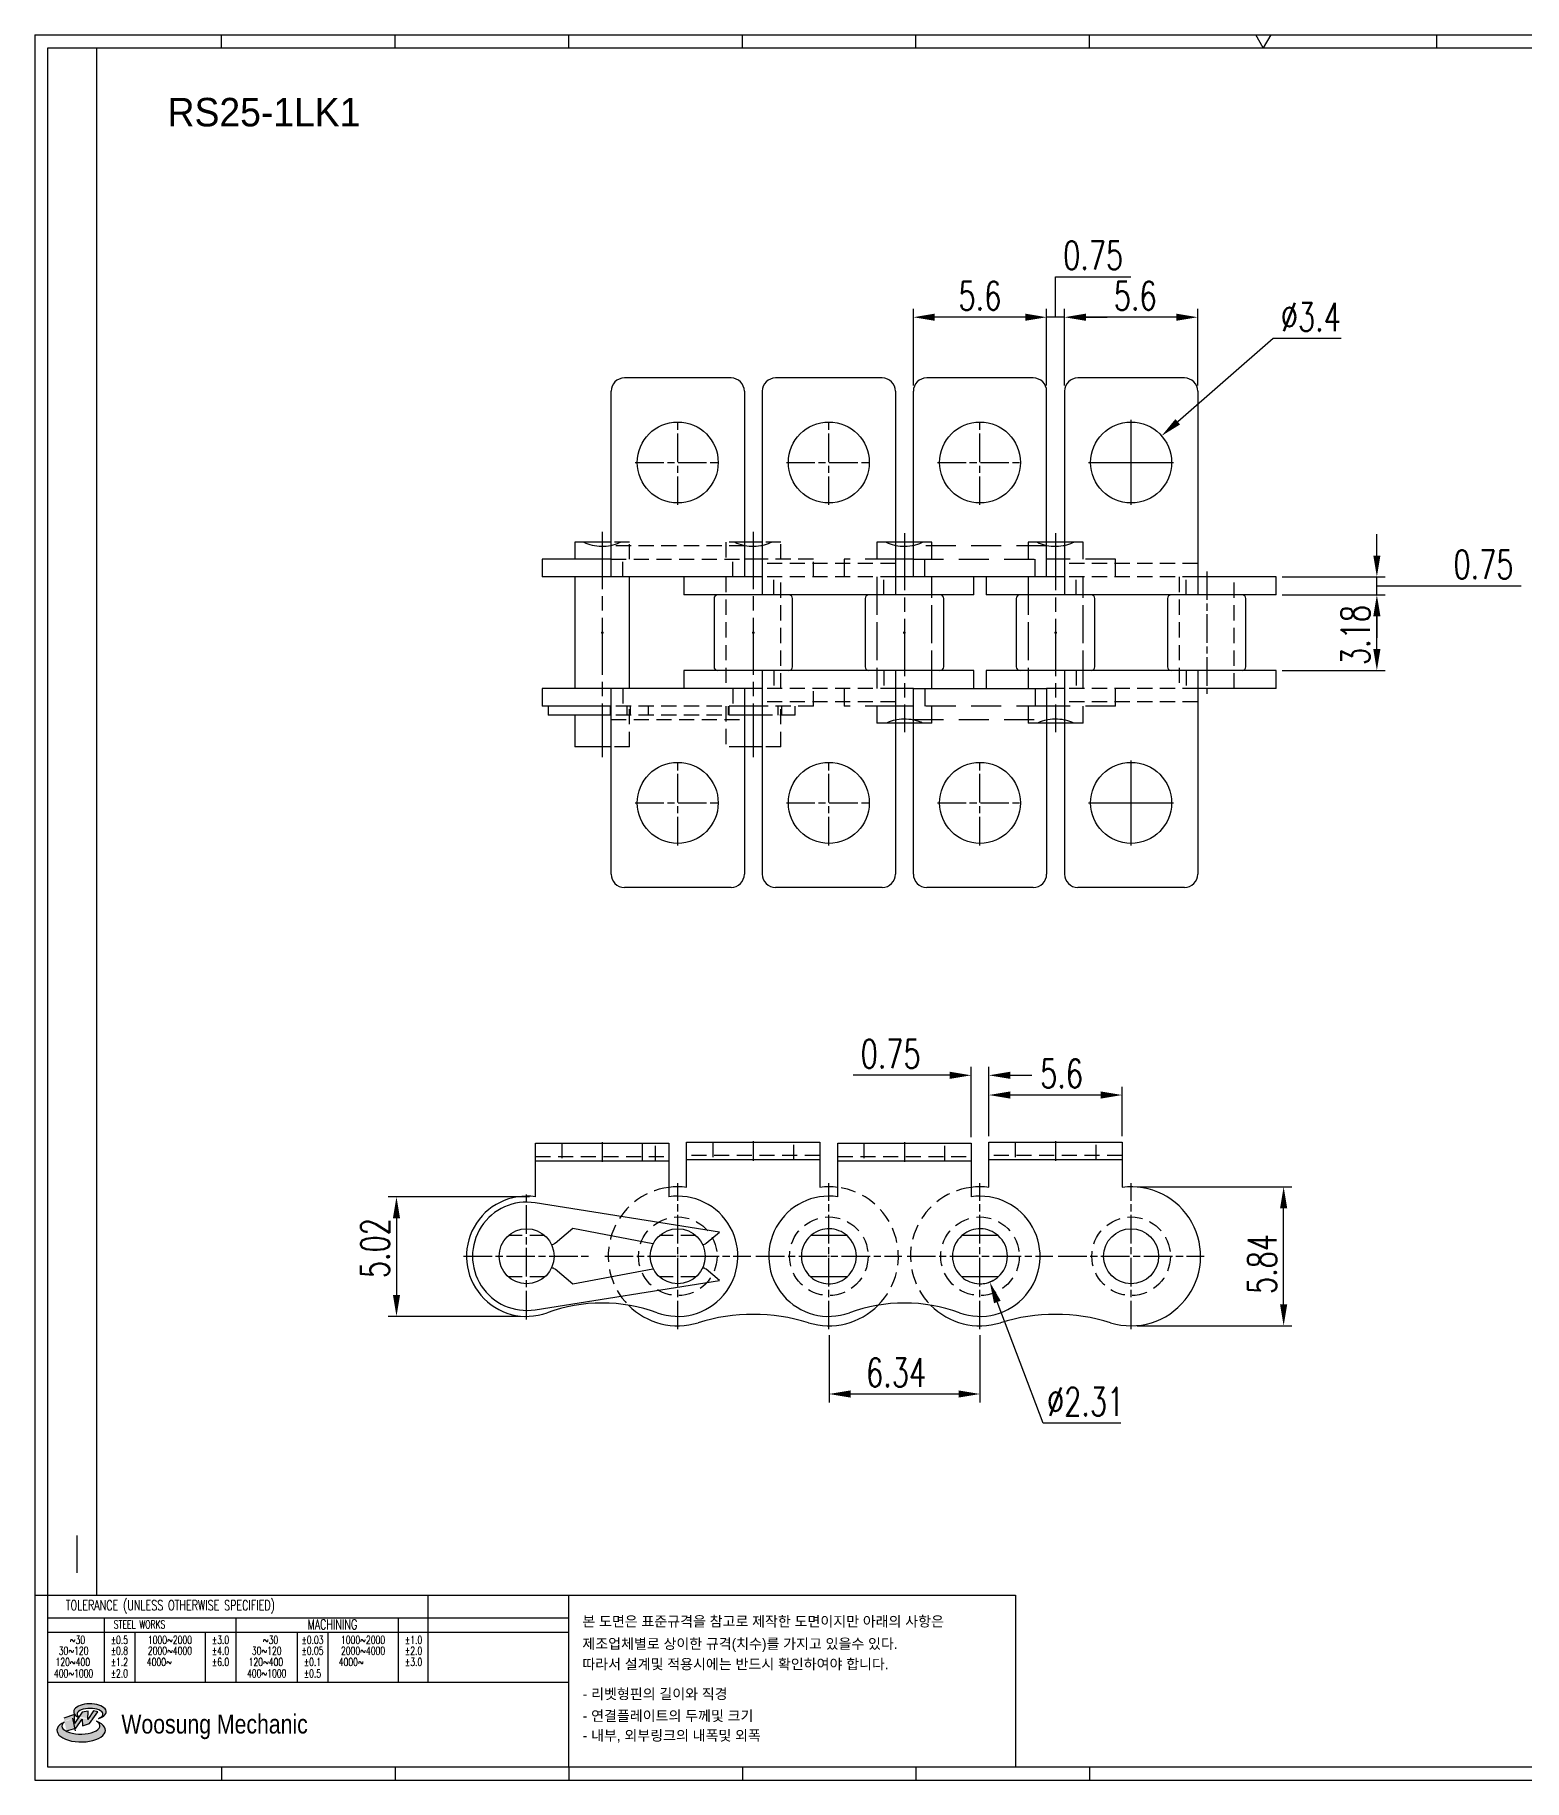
# Model space of a CAD drawing. Header units: millimetres. Extents: x -9 to 94, y 76 to 149.
# Drawn here: x -8.8 to 53.8, y 75.9 to 149.3 of the extents above; entities that cross this region are included whole.
import ezdxf
from ezdxf.enums import TextEntityAlignment as Align

# ---------------------------------------------------------------- set-up
doc = ezdxf.new("R2010")
doc.units = ezdxf.units.MM
doc.linetypes.add('AM_ISO08W050', pattern=[18, 12, -1.5, 3, -1.5])
doc.linetypes.add('HIDDEN', pattern=[9.525, 6.35, -3.175])
doc.layers.add('2d ConnectionPoints', color=7, linetype='Continuous', lineweight=50)
doc.layers.add('CL1', color=140, linetype='AM_ISO08W050', lineweight=25)
for name, color, linetype in [('HL', 2, 'HIDDEN'), ('S-DIM', 7, 'Continuous'), ('도면레이아웃', 7, 'Continuous')]:
    doc.layers.add(name, color=color, linetype=linetype)
doc.styles.add('HKD_ST2', font='romans.shx', dxfattribs={"width": 0.7, "height": 4, "bigfont": '@extfont2.shx'})
doc.styles.add('HSG', font='SIMPLEX.shx', dxfattribs={"width": 0.7, "bigfont": 'HSG.shx'})
doc.styles.add('MtXpl_', font='Gulim.ttf')
doc.styles.add('SLDTEXTSTYLE4', font='arial.ttf', dxfattribs={"width": 0.8})
doc.dimstyles.new('APP0.5', dxfattribs={"dimscale": 0.5, "dimtxt": 2.4, "dimasz": 1.8, "dimexe": 0.7, "dimexo": 0.5, "dimgap": 0.6, "dimtad": 1, "dimtoh": 1, "dimrnd": 0.01, "dimzin": 9, "dimdsep": 46, "dimtxsty": 'HSG', "dimcen": 0, "dimclrd": 1, "dimclre": 1, "dimclrt": 256, "dimazin": 2, "dimtp": 1, "dimtm": 1, "dimtfac": 0.5, "dimtofl": 0, "dimtmove": 0, "dimatfit": 3, "dimfxl": 0, "dimtvp": 1, "dimtolj": 2, "dimlwd": -1, "dimlwe": -1, "dimarcsym": 0})

# ---------------------------------------------------------------- blocks, each defined once
blk = doc.blocks.new('1_RS25_1LK10r_1_0_in_RS25_1LK1_4L_4')
for p, q in [((24.465, 10.7), (19.985, 10.7)), ((19.425, 10.14), (19.425, 1.59)), ((25.025, 10.14), (25.025, 1.59)), ((16.13, 2.34), (16.13, 1.59)), ((19.425, 2.34), (18.675, 2.34)), ((28.32, 2.34), (25.025, 2.34)), ((28.32, 1.59), (28.32, 2.34)), ((28.32, 1.59), (16.13, 1.59)), ((17.4, 1.431), (17.4, -1.431)), ((20.7, -1.431), (20.7, 1.431)), ((23.75, 1.431), (23.75, -1.431)), ((27.05, -1.431), (27.05, 1.431)), ((16.13, -1.59), (16.13, -2.34)), ((28.32, -1.59), (16.13, -1.59)), ((19.425, -1.59), (19.425, -10.14)), ((25.025, -1.59), (25.025, -10.14)), ((28.32, -2.34), (28.32, -1.59)), ((19.425, -2.34), (18.675, -2.34)), ((28.32, -2.34), (25.025, -2.34)), ((24.465, -10.7), (19.985, -10.7))]:
    blk.add_line(p, q)
for centre in [(22.225, 7.15), (22.225, -7.15)]:
    blk.add_circle(centre, 1.7)
for centre, radius, start, end in [((19.985, 10.14), 0.56, 90, 180), ((24.465, 10.14), 0.56, 0, 90), ((17.559, 1.431), 0.159, 90, 180), ((20.541, 1.431), 0.159, 360, 90), ((23.909, 1.431), 0.159, 90, 180), ((26.891, 1.431), 0.159, 360, 90), ((17.559, -1.431), 0.159, 180, 270), ((20.541, -1.431), 0.159, 270, 0), ((23.909, -1.431), 0.159, 180, 270), ((26.891, -1.431), 0.159, 270, 0), ((19.985, -10.14), 0.56, 180, 270), ((24.465, -10.14), 0.56, 270, 360)]:
    blk.add_arc(centre, radius, start, end)
at = {"layer": 'CL1', "ltscale": 0.3}
for p, q in [((22.225, 5.365), (22.225, 8.935)), ((20.44, 7.15), (24.01, 7.15)), ((22.225, -8.935), (22.225, -5.365)), ((20.44, -7.15), (24.01, -7.15))]:
    blk.add_line(p, q, dxfattribs=at)
at = {"layer": 'CL1', "ltscale": 0.1}
blk.add_line((25.4, 2.574), (25.4, -2.574), dxfattribs=at)
at = {"layer": 'HL', "linetype": 'HIDDEN', "ltscale": 0.1}
for p, q in [((17.895, 2.34), (17.895, -2.34)), ((25.025, 2.9), (19.425, 2.9)), ((25.025, 2.34), (19.425, 2.34)), ((19.912, 1.59), (19.912, 2.34)), ((20.205, -2.34), (20.205, 2.34)), ((24.245, 2.34), (24.245, -2.34)), ((24.538, 1.59), (24.538, 2.34)), ((26.555, -2.34), (26.555, 2.34)), ((19.911, -1.59), (19.911, -2.34)), ((24.539, -1.59), (24.539, -2.34)), ((25.025, -2.34), (19.425, -2.34)), ((25.025, -2.9), (19.425, -2.9))]:
    blk.add_line(p, q, dxfattribs=at)
blk = doc.blocks.new('2_RS25_1LK10r_2_0_in_RS25_1LK1_4L_4')
for p, q in [((11.765, 10.7), (7.285, 10.7)), ((6.725, 10.14), (6.725, 1.59)), ((12.325, 10.14), (12.325, 1.59)), ((3.43, 2.34), (3.43, 1.59)), ((6.725, 2.34), (5.975, 2.34)), ((13.075, 2.34), (12.325, 2.34)), ((15.62, 1.59), (15.62, 2.34)), ((15.62, 1.59), (3.43, 1.59)), ((4.7, 1.431), (4.7, -1.431)), ((8, -1.431), (8, 1.431)), ((11.05, 1.431), (11.05, -1.431)), ((14.35, -1.431), (14.35, 1.431)), ((3.43, -1.59), (3.43, -2.34)), ((15.62, -1.59), (3.43, -1.59)), ((6.725, -1.59), (6.725, -10.14)), ((12.325, -1.59), (12.325, -10.14)), ((15.62, -2.34), (15.62, -1.59)), ((6.725, -2.34), (5.975, -2.34)), ((13.075, -2.34), (12.325, -2.34)), ((11.765, -10.7), (7.285, -10.7))]:
    blk.add_line(p, q)
for centre in [(9.525, 7.15), (9.525, -7.15)]:
    blk.add_circle(centre, 1.7)
for centre, radius, start, end in [((7.285, 10.14), 0.56, 90, 180), ((11.765, 10.14), 0.56, 360, 90), ((4.859, 1.431), 0.159, 90, 180), ((7.841, 1.431), 0.159, 360, 90), ((11.209, 1.431), 0.159, 90, 180), ((14.191, 1.431), 0.159, 360, 90), ((4.859, -1.431), 0.159, 180, 270), ((7.841, -1.431), 0.159, 270, 0), ((11.209, -1.431), 0.159, 180, 270), ((14.191, -1.431), 0.159, 270, 0), ((7.285, -10.14), 0.56, 180, 270), ((11.765, -10.14), 0.56, 270, 0)]:
    blk.add_arc(centre, radius, start, end)
at = {"layer": 'CL1', "ltscale": 0.1}
for p, q in [((9.525, 5.365), (9.525, 8.935)), ((7.74, 7.15), (11.31, 7.15)), ((9.525, -8.935), (9.525, -5.365)), ((7.74, -7.15), (11.31, -7.15))]:
    blk.add_line(p, q, dxfattribs=at)
at = {"layer": 'HL', "ltscale": 0.1}
for p, q in [((5.195, 2.34), (5.195, -2.34)), ((12.325, 2.9), (6.725, 2.9)), ((12.325, 2.34), (6.725, 2.34)), ((7.212, 1.59), (7.212, 2.34)), ((7.505, -2.34), (7.505, 2.34)), ((11.545, 2.34), (11.545, -2.34)), ((11.838, 1.59), (11.838, 2.34)), ((13.855, -2.34), (13.855, 2.34)), ((7.211, -1.59), (7.211, -2.34)), ((11.839, -1.59), (11.839, -2.34)), ((12.325, -2.34), (6.725, -2.34)), ((12.325, -2.9), (6.725, -2.9))]:
    blk.add_line(p, q, dxfattribs=at)
blk = doc.blocks.new('458iuyytg')
for p, q in [((18.115, 10.7), (13.635, 10.7)), ((13.075, 2.34), (13.075, 10.14)), ((18.675, 2.34), (18.675, 10.14)), ((13.075, 3.8), (12.325, 3.8)), ((19.425, 3.8), (18.675, 3.8)), ((13.075, 3.09), (12.325, 3.09)), ((19.425, 3.09), (18.675, 3.09)), ((18.675, 2.34), (13.075, 2.34)), ((13.075, -10.14), (13.075, -2.34)), ((13.075, -2.34), (18.675, -2.34)), ((18.675, -2.34), (18.675, -10.14)), ((13.075, -3.09), (12.325, -3.09)), ((19.425, -3.09), (18.675, -3.09)), ((13.075, -3.8), (12.325, -3.8)), ((19.425, -3.8), (18.675, -3.8)), ((18.115, -10.7), (13.635, -10.7))]:
    blk.add_line(p, q)
for points in [[(12.325, 3.669), (12.422, 3.653), (12.52, 3.641), (12.621, 3.635), (12.721, 3.633), (12.822, 3.637), (12.921, 3.646), (13.019, 3.659), (13.075, 3.669)], [(18.675, 3.669), (18.772, 3.653), (18.87, 3.641), (18.971, 3.635), (19.071, 3.633), (19.172, 3.637), (19.271, 3.646), (19.369, 3.659), (19.425, 3.669)], [(13.075, -3.669), (12.978, -3.653), (12.88, -3.641), (12.779, -3.635), (12.679, -3.633), (12.578, -3.637), (12.479, -3.646), (12.381, -3.659), (12.325, -3.669)], [(19.425, -3.669), (19.328, -3.653), (19.23, -3.641), (19.129, -3.635), (19.029, -3.633), (18.928, -3.637), (18.829, -3.646), (18.731, -3.659), (18.675, -3.669)]]:
    blk.add_lwpolyline(points)
for centre in [(15.875, 7.15), (15.875, -7.15)]:
    blk.add_circle(centre, 1.7)
for centre, start, end in [((13.635, 10.14), 90, 180), ((18.115, 10.14), 360, 90), ((13.635, -10.14), 180, 270), ((18.115, -10.14), 270, 0)]:
    blk.add_arc(centre, 0.56, start, end)
at = {"layer": 'CL1', "ltscale": 0.1}
for p, q in [((15.875, 5.365), (15.875, 8.935)), ((14.09, 7.15), (17.66, 7.15)), ((15.875, -8.935), (15.875, -5.365)), ((14.09, -7.15), (17.66, -7.15))]:
    blk.add_line(p, q, dxfattribs=at)
at = {"layer": 'CL1', "ltscale": 0.2}
for p, q in [((12.7, 4.18), (12.7, -4.18)), ((19.05, 4.18), (19.05, -4.18))]:
    blk.add_line(p, q, dxfattribs=at)
at = {"layer": 'HL', "ltscale": 0.2}
for p, q in [((12.325, 3.8), (11.545, 3.8)), ((11.545, 3.8), (11.545, 3.09)), ((13.855, 3.8), (13.075, 3.8)), ((13.855, 3.09), (13.855, 3.8)), ((18.675, 3.8), (17.895, 3.8)), ((17.895, 3.8), (17.895, 3.09)), ((20.205, 3.8), (19.425, 3.8)), ((20.205, 3.09), (20.205, 3.8)), ((12.325, 3.09), (10.175, 3.09)), ((10.175, 3.09), (10.175, 2.34)), ((18.675, 3.65), (13.075, 3.65)), ((13.075, 3.09), (18.675, 3.09)), ((13.563, 2.34), (13.563, 3.09)), ((18.187, 2.34), (18.187, 3.09)), ((21.575, 3.09), (19.425, 3.09)), ((21.575, 2.34), (21.575, 3.09)), ((11.545, 2.34), (11.545, -2.34)), ((13.855, -2.34), (13.855, 2.34)), ((17.895, 2.34), (17.895, -2.34)), ((20.205, -2.34), (20.205, 2.34)), ((10.175, -2.34), (10.175, -3.09)), ((13.563, -2.34), (13.563, -3.09)), ((18.187, -2.34), (18.187, -3.09)), ((21.575, -3.09), (21.575, -2.34)), ((12.325, -3.09), (10.175, -3.09)), ((11.545, -3.09), (11.545, -3.8)), ((18.675, -3.09), (13.075, -3.09)), ((13.075, -3.65), (18.675, -3.65)), ((13.855, -3.8), (13.855, -3.09)), ((17.895, -3.09), (17.895, -3.8)), ((21.575, -3.09), (19.425, -3.09)), ((20.205, -3.8), (20.205, -3.09)), ((12.325, -3.8), (11.545, -3.8)), ((13.855, -3.8), (13.075, -3.8)), ((18.675, -3.8), (17.895, -3.8)), ((20.205, -3.8), (19.425, -3.8))]:
    blk.add_line(p, q, dxfattribs=at)
for points in [[(11.936, 3.8), (12.014, 3.763), (12.098, 3.731), (12.186, 3.703), (12.278, 3.679), (12.325, 3.669)], [(13.075, 3.669), (13.169, 3.691), (13.259, 3.717), (13.345, 3.747), (13.426, 3.782), (13.464, 3.8)], [(18.286, 3.8), (18.364, 3.763), (18.448, 3.731), (18.536, 3.703), (18.628, 3.679), (18.675, 3.669)], [(19.425, 3.669), (19.519, 3.691), (19.609, 3.717), (19.695, 3.747), (19.776, 3.782), (19.814, 3.8)], [(12.325, -3.669), (12.231, -3.691), (12.141, -3.717), (12.055, -3.747), (11.974, -3.782), (11.936, -3.8)], [(13.464, -3.8), (13.386, -3.763), (13.302, -3.731), (13.214, -3.703), (13.122, -3.679), (13.075, -3.669)], [(18.675, -3.669), (18.581, -3.691), (18.491, -3.717), (18.405, -3.747), (18.324, -3.782), (18.286, -3.8)], [(19.814, -3.8), (19.736, -3.763), (19.652, -3.731), (19.564, -3.703), (19.472, -3.679), (19.425, -3.669)]]:
    blk.add_lwpolyline(points, dxfattribs=at)
blk = doc.blocks.new('45aergh')
for p, q in [((5.415, 10.7), (0.935, 10.7)), ((0.375, 2.34), (0.375, 10.14)), ((5.975, 10.14), (5.975, 2.34)), ((0.375, 3.8), (-1.155, 3.8)), ((-1.155, 3.8), (-1.155, 3.09)), ((6.725, 3.8), (5.975, 3.8)), ((0.375, 3.09), (-2.525, 3.09)), ((-2.525, 3.09), (-2.525, 2.34)), ((6.725, 3.09), (5.975, 3.09)), ((5.975, 2.34), (-2.525, 2.34)), ((-1.155, 2.34), (-1.155, -2.34)), ((1.155, -2.34), (1.155, 2.34)), ((5.975, -2.34), (-2.525, -2.34)), ((-2.525, -2.34), (-2.525, -3.09)), ((0.375, -10.14), (0.375, -2.34)), ((5.975, -2.34), (5.975, -10.14)), ((0.375, -3.09), (-2.525, -3.09)), ((-2.272, -3.09), (-2.272, -3.465)), ((0.375, -3.465), (-2.272, -3.465)), ((-1.155, -3.465), (-1.155, -4.8)), ((0.355, -3.465), (0.355, -3.09)), ((6.725, -3.09), (5.975, -3.09)), ((6.725, -3.465), (5.975, -3.465)), ((0.375, -4.8), (-1.155, -4.8)), ((6.725, -4.8), (5.975, -4.8)), ((5.415, -10.7), (0.935, -10.7))]:
    blk.add_line(p, q)
for points in [[(-0.764, 3.8), (-0.686, 3.763), (-0.602, 3.731), (-0.514, 3.703), (-0.422, 3.679), (-0.326, 3.66), (-0.228, 3.646), (-0.129, 3.637), (-0.028, 3.633), (0.072, 3.635), (0.173, 3.641), (0.271, 3.652), (0.368, 3.668), (0.375, 3.669)], [(5.975, 3.669), (6.072, 3.653), (6.17, 3.641), (6.271, 3.635), (6.371, 3.633), (6.472, 3.637), (6.571, 3.646), (6.669, 3.659), (6.725, 3.669)]]:
    blk.add_lwpolyline(points)
for centre in [(3.175, 7.15), (3.175, -7.15)]:
    blk.add_circle(centre, 1.7)
for centre, start, end in [((0.935, 10.14), 90, 180), ((5.415, 10.14), 0, 90), ((0.935, -10.14), 180, 270), ((5.415, -10.14), 270, 0)]:
    blk.add_arc(centre, 0.56, start, end)
at = {"layer": 'CL1', "ltscale": 0.1}
for p, q in [((3.175, 5.365), (3.175, 8.935)), ((1.39, 7.15), (4.96, 7.15)), ((3.175, -8.935), (3.175, -5.365)), ((1.39, -7.15), (4.96, -7.15))]:
    blk.add_line(p, q, dxfattribs=at)
at = {"layer": 'CL1', "ltscale": 0.2}
for p, q in [((0, 4.23), (0, -5.23)), ((6.35, 4.23), (6.35, -5.23))]:
    blk.add_line(p, q, dxfattribs=at)
at = {"layer": 'HL', "ltscale": 0.1}
for p, q in [((1.155, 3.8), (0.375, 3.8)), ((1.155, 3.09), (1.155, 3.8)), ((5.975, 3.8), (5.195, 3.8)), ((5.195, 3.8), (5.195, 3.09)), ((7.505, 3.8), (6.725, 3.8)), ((7.505, 3.09), (7.505, 3.8)), ((5.975, 3.65), (0.375, 3.65)), ((0.375, 3.09), (5.975, 3.09)), ((0.863, 2.34), (0.863, 3.09)), ((5.487, 2.34), (5.487, 3.09)), ((8.875, 3.09), (6.725, 3.09)), ((8.875, 2.34), (8.875, 3.09)), ((5.195, 2.34), (5.195, -2.34)), ((7.505, -2.34), (7.505, 2.34)), ((0.863, -2.34), (0.863, -3.09)), ((5.487, -2.34), (5.487, -3.09)), ((8.875, -3.09), (8.875, -2.34)), ((5.975, -3.09), (0.375, -3.09)), ((5.975, -3.465), (0.375, -3.465)), ((0.375, -3.65), (5.975, -3.65)), ((1.047, -3.465), (1.047, -3.09)), ((1.155, -4.8), (1.155, -3.09)), ((1.193, -3.465), (1.193, -3.09)), ((1.944, -3.465), (1.944, -3.09)), ((5.195, -3.09), (5.195, -4.8)), ((5.308, -3.465), (5.308, -3.09)), ((5.327, -3.09), (5.327, -3.465)), ((8.875, -3.09), (6.725, -3.09)), ((8.103, -3.465), (6.725, -3.465)), ((7.397, -3.465), (7.397, -3.09)), ((7.505, -4.8), (7.505, -3.09)), ((7.543, -3.465), (7.543, -3.09)), ((8.103, -3.465), (8.103, -3.09)), ((1.155, -4.8), (0.375, -4.8)), ((5.975, -4.8), (5.195, -4.8)), ((7.505, -4.8), (6.725, -4.8))]:
    blk.add_line(p, q, dxfattribs=at)
for points in [[(0.375, 3.669), (0.469, 3.691), (0.559, 3.717), (0.645, 3.747), (0.726, 3.782), (0.764, 3.8)], [(5.586, 3.8), (5.664, 3.763), (5.748, 3.731), (5.836, 3.703), (5.928, 3.679), (5.975, 3.669)], [(6.725, 3.669), (6.819, 3.691), (6.909, 3.717), (6.995, 3.747), (7.076, 3.782), (7.114, 3.8)]]:
    blk.add_lwpolyline(points, dxfattribs=at)
blk = doc.blocks.new('d6rtuyrsshgr')
for p, q in [((19.425, -52.104), (19.425, -50.2)), ((19.425, -50.2), (25.025, -50.2)), ((25.025, -50.2), (25.025, -52.104)), ((25.025, -50.95), (19.425, -50.95))]:
    blk.add_line(p, q)
blk.add_circle((25.4, -55), 1.155)
for centre, radius, start, end in [((19.05, -55), 2.92, 82.62143, 97.37857), ((25.4, -55), 2.92, 252.85752, 97.37857), ((19.05, -55), 2.92, 224.76152, 287.14248), ((22.225, -65.278), 7.837, 72.83353, 107.16647)]:
    blk.add_arc(centre, radius, start, end)
at = {"layer": 'CL1', "ltscale": 0.1}
for p, q in [((22.225, -50.163), (22.225, -50.988)), ((19.05, -58.066), (19.05, -51.934)), ((25.4, -58.066), (25.4, -51.934)), ((15.984, -55), (22.116, -55)), ((22.334, -55), (28.466, -55))]:
    blk.add_line(p, q, dxfattribs=at)
at = {"layer": 'HL', "ltscale": 0.1}
for p, q in [((20.525, -50.2), (20.525, -50.95)), ((23.925, -50.95), (23.925, -50.2)), ((25.025, -50.76), (19.425, -50.76))]:
    blk.add_line(p, q, dxfattribs=at)
for centre in [(19.05, -55), (25.4, -55)]:
    blk.add_circle(centre, 1.65, dxfattribs=at)
blk.add_arc((19.05, -55), 2.92, 97.37857, 224.76152, dxfattribs=at)
blk = doc.blocks.new('ur65dfg')
for p, q in [((13.075, -28.25), (18.675, -28.25)), ((13.075, -30.503), (13.075, -28.25)), ((18.675, -28.25), (18.675, -30.503)), ((18.675, -29), (13.075, -29)), ((13.464, -32.134), (11.936, -32.134)), ((19.814, -32.134), (18.286, -32.134)), ((13.464, -33.866), (11.936, -33.866)), ((19.814, -33.866), (18.286, -33.866))]:
    blk.add_line(p, q)
for points in [[(13.464, -32.134), (13.386, -32.07), (13.302, -32.014), (13.214, -31.966), (13.122, -31.925), (13.026, -31.892), (12.928, -31.868), (12.829, -31.852), (12.728, -31.845), (12.628, -31.847), (12.527, -31.858), (12.429, -31.877), (12.332, -31.905), (12.238, -31.942), (12.147, -31.986), (12.061, -32.038), (11.98, -32.097), (11.936, -32.134)], [(19.814, -32.134), (19.736, -32.07), (19.652, -32.014), (19.564, -31.966), (19.472, -31.925), (19.376, -31.892), (19.278, -31.868), (19.179, -31.852), (19.078, -31.845), (18.978, -31.847), (18.877, -31.858), (18.779, -31.877), (18.682, -31.905), (18.588, -31.942), (18.497, -31.986), (18.411, -32.038), (18.33, -32.097), (18.286, -32.134)], [(11.936, -33.866), (12.014, -33.93), (12.098, -33.986), (12.186, -34.034), (12.278, -34.075), (12.374, -34.108), (12.472, -34.132), (12.571, -34.148), (12.672, -34.155), (12.772, -34.153), (12.873, -34.142), (12.971, -34.123), (13.068, -34.095), (13.162, -34.058), (13.253, -34.014), (13.339, -33.962), (13.42, -33.903), (13.464, -33.866)], [(18.286, -33.866), (18.364, -33.93), (18.448, -33.986), (18.536, -34.034), (18.628, -34.075), (18.724, -34.108), (18.822, -34.132), (18.921, -34.148), (19.022, -34.155), (19.122, -34.153), (19.223, -34.142), (19.321, -34.123), (19.418, -34.095), (19.512, -34.058), (19.603, -34.014), (19.689, -33.962), (19.77, -33.903), (19.814, -33.866)]]:
    blk.add_lwpolyline(points)
for centre, radius, start, end in [((12.7, -33), 2.525, 81.45913, 289.97432), ((19.05, -33), 2.525, 250.02568, 98.54087), ((12.7, -33), 1.155, 131.40962, 228.59038), ((12.7, -33), 1.155, 311.40962, 48.59038), ((19.05, -33), 1.155, 131.40962, 228.59038), ((19.05, -33), 1.155, 311.40962, 48.59038), ((15.875, -41.735), 6.77, 70.02568, 109.97432)]:
    blk.add_arc(centre, radius, start, end)
at = {"layer": 'CL1'}
blk.add_line((15.875, -28.212), (15.875, -29.038), dxfattribs=at)
at = {"layer": 'HL', "ltscale": 0.1}
for p, q in [((14.175, -28.25), (14.175, -29)), ((17.575, -29), (17.575, -28.25)), ((13.075, -28.81), (18.675, -28.81))]:
    blk.add_line(p, q, dxfattribs=at)
blk = doc.blocks.new('7 fgxhhj')
for p, q in [((0.375, -17.25), (5.975, -17.25)), ((0.375, -19.503), (0.375, -17.25)), ((5.975, -17.25), (5.975, -19.503)), ((5.975, -18), (0.375, -18)), ((8.103, -20.983), (0.355, -19.755)), ((1.193, -21.453), (1.944, -20.823)), ((1.944, -20.823), (5.308, -21.461)), ((7.543, -21.453), (8.103, -20.983)), ((1.944, -23.177), (1.193, -22.547)), ((5.308, -22.539), (1.944, -23.177)), ((8.103, -23.017), (7.543, -22.547)), ((0.355, -24.245), (8.103, -23.017))]:
    blk.add_line(p, q)
for centre in [(0, -22), (6.35, -22)]:
    blk.add_circle(centre, 1.155)
for centre, radius, start, end in [((0, -22), 2.525, 81.45913, 289.97432), ((0, -22), 2.273, 81, 279), ((6.35, -22), 2.525, 250.02568, 98.54087), ((1.03, -21.26), 0.252, 273.67213, 310), ((5.355, -21.213), 0.252, 259.25602, 263.69346), ((7.38, -21.26), 0.253, 273.67213, 310), ((1.03, -22.74), 0.252, 50, 86.32787), ((5.355, -22.787), 0.252, 96.30654, 100.74398), ((7.38, -22.74), 0.252, 50, 86.32787), ((3.175, -30.735), 6.77, 70.02568, 109.97432)]:
    blk.add_arc(centre, radius, start, end)
at = {"layer": 'CL1', "ltscale": 0.1}
for p, q in [((3.175, -17.212), (3.175, -18.038)), ((0, -24.651), (0, -19.349)), ((-2.651, -22), (2.651, -22))]:
    blk.add_line(p, q, dxfattribs=at)
at = {"layer": 'HL', "ltscale": 0.1}
for p, q in [((1.475, -17.25), (1.475, -18)), ((5.415, -18), (5.415, -17.25)), ((0.375, -17.81), (5.975, -17.81)), ((0.764, -21.134), (-0.764, -21.134)), ((7.114, -21.134), (5.586, -21.134)), ((0.764, -22.866), (-0.764, -22.866)), ((7.114, -22.866), (5.586, -22.866))]:
    blk.add_line(p, q, dxfattribs=at)
at = {"layer": 'HL', "ltscale": 0.2}
blk.add_line((4.875, -18), (4.875, -17.25), dxfattribs=at)
blk = doc.blocks.new('7ufdghj')
for p, q in [((6.725, 2.896), (6.725, 4.8)), ((6.725, 4.8), (12.325, 4.8)), ((12.325, 4.8), (12.325, 2.896)), ((12.325, 4.05), (6.725, 4.05))]:
    blk.add_line(p, q)
for centre, radius, start, end in [((6.35, 0), 2.92, 82.62143, 97.37857), ((12.7, 0), 2.92, 82.62143, 97.37857), ((6.35, 0), 2.92, 224.76152, 287.14248), ((12.7, 0), 2.92, 252.85752, 315.23848), ((9.525, -10.293), 7.852, 72.85752, 107.14248), ((9.525, -10.278), 7.837, 72.83353, 107.16647)]:
    blk.add_arc(centre, radius, start, end)
blk.add_point((0, 0))
at = {"layer": 'CL1', "ltscale": 0.1}
for p, q in [((9.525, 4.838), (9.525, 4.013)), ((6.35, -3.066), (6.35, 3.066)), ((12.7, -3.066), (12.7, 3.066)), ((9.634, 0), (15.766, 0)), ((3.284, 0), (9.416, 0))]:
    blk.add_line(p, q, dxfattribs=at)
for p in [(6.35, 0), (6.35, 0), (12.7, 0), (12.7, 0)]:
    blk.add_point(p, dxfattribs=at)
at = {"layer": 'HL', "ltscale": 0.1}
for p, q in [((7.825, 4.8), (7.825, 4.05)), ((11.225, 4.05), (11.225, 4.8)), ((12.325, 4.24), (6.725, 4.24))]:
    blk.add_line(p, q, dxfattribs=at)
for centre in [(6.35, 0), (12.7, 0)]:
    blk.add_circle(centre, 1.65, dxfattribs=at)
for centre, start, end in [((6.35, 0), 97.37857, 224.76152), ((12.7, 0), 315.23848, 82.62143)]:
    blk.add_arc(centre, 2.92, start, end, dxfattribs=at)
blk = doc.blocks.new('*D85')
at = {"layer": 'Defpoints', "color": 0, "transparency": 16777216}
for p in [(43.39, 125.737), (47.621, 125.737), (43.39, 122.557)]:
    blk.add_point(p, dxfattribs=at)
at = {"layer": 'S-DIM', "color": 1, "transparency": 16777216}
for p, q in [((43.64, 125.737), (47.971, 125.737)), ((47.621, 123.457), (47.621, 124.837)), ((43.64, 122.557), (47.971, 122.557))]:
    blk.add_line(p, q, dxfattribs=at)
for points in [[(47.471, 124.837), (47.771, 124.837), (47.621, 125.737)], [(47.471, 123.457), (47.771, 123.457), (47.621, 122.557)]]:
    blk.add_solid(points, dxfattribs=at)
at = {"layer": 'S-DIM', "transparency": 16777216, "insert": (46.721, 124.049), "char_height": 1.2, "attachment_point": 5, "rotation": 90, "style": 'HSG'}
blk.add_mtext('\\A2;3.18', dxfattribs=at)
blk = doc.blocks.new('*D86')
at = {"layer": 'Defpoints', "color": 0, "transparency": 16777216}
for p in [(43.39, 126.487), (47.621, 126.487), (43.39, 125.737)]:
    blk.add_point(p, dxfattribs=at)
at = {"layer": 'S-DIM', "color": 1, "transparency": 16777216}
for p, q in [((47.621, 127.387), (47.621, 128.287)), ((43.64, 126.487), (47.971, 126.487)), ((47.621, 125.737), (47.621, 126.487)), ((47.621, 126.112), (50.521, 126.112)), ((50.521, 126.112), (53.681, 126.112)), ((43.64, 125.737), (47.971, 125.737)), ((47.621, 124.837), (47.621, 123.937))]:
    blk.add_line(p, q, dxfattribs=at)
for points in [[(47.471, 127.387), (47.771, 127.387), (47.621, 126.487)], [(47.471, 124.837), (47.771, 124.837), (47.621, 125.737)]]:
    blk.add_solid(points, dxfattribs=at)
at = {"layer": 'S-DIM', "transparency": 16777216, "insert": (52.101, 127.012), "char_height": 1.2, "attachment_point": 5, "style": 'HSG'}
blk.add_mtext('\\A2;0.75', dxfattribs=at)
blk = doc.blocks.new('*D87')
at = {"layer": 'Defpoints', "color": 0, "transparency": 16777216}
for p in [(34.495, 137.399), (34.495, 134.287), (40.095, 134.287)]:
    blk.add_point(p, dxfattribs=at)
at = {"layer": 'S-DIM', "color": 1, "transparency": 16777216}
for p, q in [((34.495, 134.537), (34.495, 137.749)), ((39.195, 137.399), (35.395, 137.399)), ((40.095, 134.537), (40.095, 137.749))]:
    blk.add_line(p, q, dxfattribs=at)
for points in [[(35.395, 137.549), (35.395, 137.249), (34.495, 137.399)], [(39.195, 137.549), (39.195, 137.249), (40.095, 137.399)]]:
    blk.add_solid(points, dxfattribs=at)
at = {"layer": 'S-DIM', "transparency": 16777216, "insert": (37.47, 138.299), "char_height": 1.2, "attachment_point": 5, "style": 'HSG'}
blk.add_mtext('\\A2;5.6', dxfattribs=at)
blk = doc.blocks.new('*D88')
at = {"layer": 'Defpoints', "color": 0, "transparency": 16777216}
for p in [(33.745, 137.399), (33.745, 134.287), (34.495, 134.287)]:
    blk.add_point(p, dxfattribs=at)
at = {"layer": 'S-DIM', "color": 1, "transparency": 16777216}
for p, q in [((34.12, 137.399), (34.12, 139.099)), ((34.12, 139.099), (37.28, 139.099)), ((32.845, 137.399), (31.945, 137.399)), ((33.745, 134.537), (33.745, 137.749)), ((34.495, 137.399), (33.745, 137.399)), ((34.495, 134.537), (34.495, 137.749)), ((35.395, 137.399), (36.295, 137.399))]:
    blk.add_line(p, q, dxfattribs=at)
for points in [[(32.845, 137.549), (32.845, 137.249), (33.745, 137.399)], [(35.395, 137.549), (35.395, 137.249), (34.495, 137.399)]]:
    blk.add_solid(points, dxfattribs=at)
at = {"layer": 'S-DIM', "transparency": 16777216, "insert": (35.7, 139.999), "char_height": 1.2, "attachment_point": 5, "style": 'HSG'}
blk.add_mtext('\\A2;0.75', dxfattribs=at)
blk = doc.blocks.new('*D89')
at = {"layer": 'Defpoints', "color": 0, "transparency": 16777216}
for p in [(28.145, 137.399), (28.145, 134.287), (33.745, 134.287)]:
    blk.add_point(p, dxfattribs=at)
at = {"layer": 'S-DIM', "color": 1, "transparency": 16777216}
for p, q in [((28.145, 134.537), (28.145, 137.749)), ((32.845, 137.399), (29.045, 137.399)), ((33.745, 134.537), (33.745, 137.749))]:
    blk.add_line(p, q, dxfattribs=at)
for points in [[(29.045, 137.549), (29.045, 137.249), (28.145, 137.399)], [(32.845, 137.549), (32.845, 137.249), (33.745, 137.399)]]:
    blk.add_solid(points, dxfattribs=at)
at = {"layer": 'S-DIM', "transparency": 16777216, "insert": (30.945, 138.299), "char_height": 1.2, "attachment_point": 5, "style": 'HSG'}
blk.add_mtext('\\A2;5.6', dxfattribs=at)
blk = doc.blocks.new('*D90')
at = {"layer": 'Defpoints', "color": 0, "transparency": 16777216}
for p in [(38.576, 132.414), (36.014, 130.179)]:
    blk.add_point(p, dxfattribs=at)
at = {"layer": 'S-DIM', "color": 1, "transparency": 16777216}
for p, q in [((43.267, 136.509), (39.254, 133.006)), ((46.127, 136.509), (43.267, 136.509))]:
    blk.add_line(p, q, dxfattribs=at)
blk.add_solid([(39.155, 133.119), (39.352, 132.893), (38.576, 132.414)], dxfattribs=at)
at = {"layer": 'S-DIM', "transparency": 16777216, "insert": (44.847, 137.409), "char_height": 1.2, "attachment_point": 5, "style": 'HSG'}
blk.add_mtext('\\A2;∅3.4', dxfattribs=at)
blk = doc.blocks.new('*D91')
at = {"layer": 'Defpoints', "color": 0, "transparency": 16777216}
for p in [(24.606, 94.885), (30.945, 94.885), (24.606, 92.165)]:
    blk.add_point(p, dxfattribs=at)
at = {"layer": 'S-DIM', "color": 1, "transparency": 16777216}
for p, q in [((24.606, 94.635), (24.606, 91.815)), ((30.945, 94.635), (30.945, 91.815)), ((30.045, 92.165), (25.506, 92.165))]:
    blk.add_line(p, q, dxfattribs=at)
for points in [[(25.506, 92.315), (25.506, 92.015), (24.606, 92.165)], [(30.045, 92.315), (30.045, 92.015), (30.945, 92.165)]]:
    blk.add_solid(points, dxfattribs=at)
at = {"layer": 'S-DIM', "transparency": 16777216, "insert": (27.419, 93.065), "char_height": 1.2, "attachment_point": 5, "style": 'HSG'}
blk.add_mtext('\\A2;6.34', dxfattribs=at)
blk = doc.blocks.new('*D92')
at = {"layer": 'Defpoints', "color": 0, "transparency": 16777216}
for p in [(30.535, 99.031), (31.355, 96.871)]:
    blk.add_point(p, dxfattribs=at)
at = {"layer": 'S-DIM', "color": 1, "transparency": 16777216}
for p, q in [((33.604, 90.945), (31.674, 96.03)), ((36.864, 90.945), (33.604, 90.945))]:
    blk.add_line(p, q, dxfattribs=at)
blk.add_arc((30.945, 97.951), 1.155, 273.41878, 299.00794, dxfattribs=at)
blk.add_solid([(31.814, 96.083), (31.534, 95.977), (31.355, 96.871)], dxfattribs=at)
at = {"layer": 'S-DIM', "transparency": 16777216, "insert": (35.384, 91.845), "char_height": 1.2, "attachment_point": 5, "style": 'HSG'}
blk.add_mtext('\\A2;∅2.31', dxfattribs=at)
blk = doc.blocks.new('*D93')
at = {"layer": 'Defpoints', "color": 0, "transparency": 16777216}
for p in [(37.295, 100.871), (43.704, 100.871), (37.295, 95.031)]:
    blk.add_point(p, dxfattribs=at)
at = {"layer": 'S-DIM', "color": 1, "transparency": 16777216}
for p, q in [((37.545, 100.871), (44.054, 100.871)), ((43.704, 95.931), (43.704, 99.971)), ((37.545, 95.031), (44.054, 95.031))]:
    blk.add_line(p, q, dxfattribs=at)
for points in [[(43.554, 99.971), (43.854, 99.971), (43.704, 100.871)], [(43.554, 95.931), (43.854, 95.931), (43.704, 95.031)]]:
    blk.add_solid(points, dxfattribs=at)
at = {"layer": 'S-DIM', "transparency": 16777216, "insert": (42.804, 97.624), "char_height": 1.2, "attachment_point": 5, "rotation": 90, "style": 'HSG'}
blk.add_mtext('\\A2;5.84', dxfattribs=at)
blk = doc.blocks.new('*D94')
at = {"layer": 'Defpoints', "color": 0, "transparency": 16777216}
for p in [(12.27, 100.448), (6.428, 95.426), (11.895, 95.426)]:
    blk.add_point(p, dxfattribs=at)
at = {"layer": 'S-DIM', "color": 1, "transparency": 16777216}
for p, q in [((12.02, 100.448), (6.078, 100.448)), ((6.428, 99.548), (6.428, 96.326)), ((11.645, 95.426), (6.078, 95.426))]:
    blk.add_line(p, q, dxfattribs=at)
for points in [[(6.278, 99.548), (6.578, 99.548), (6.428, 100.448)], [(6.278, 96.326), (6.578, 96.326), (6.428, 95.426)]]:
    blk.add_solid(points, dxfattribs=at)
at = {"layer": 'S-DIM', "transparency": 16777216, "insert": (5.528, 98.29), "char_height": 1.2, "attachment_point": 5, "rotation": 90, "style": 'HSG'}
blk.add_mtext('\\A2;5.02', dxfattribs=at)
blk = doc.blocks.new('*D95')
at = {"layer": 'Defpoints', "color": 0, "transparency": 16777216}
for p in [(31.32, 104.724), (31.32, 102.751), (36.92, 102.751)]:
    blk.add_point(p, dxfattribs=at)
at = {"layer": 'S-DIM', "color": 1, "transparency": 16777216}
for p, q in [((31.32, 103.001), (31.32, 105.074)), ((36.92, 103.001), (36.92, 105.074)), ((36.02, 104.724), (32.22, 104.724))]:
    blk.add_line(p, q, dxfattribs=at)
for points in [[(32.22, 104.874), (32.22, 104.574), (31.32, 104.724)], [(36.02, 104.874), (36.02, 104.574), (36.92, 104.724)]]:
    blk.add_solid(points, dxfattribs=at)
at = {"layer": 'S-DIM', "transparency": 16777216, "insert": (34.375, 105.624), "char_height": 1.2, "attachment_point": 5, "style": 'HSG'}
blk.add_mtext('\\A2;5.6', dxfattribs=at)
blk = doc.blocks.new('*D96')
at = {"layer": 'Defpoints', "color": 0, "transparency": 16777216}
for p in [(30.57, 105.553), (30.57, 102.701), (31.32, 102.751)]:
    blk.add_point(p, dxfattribs=at)
at = {"layer": 'S-DIM', "color": 1, "transparency": 16777216}
for p, q in [((30.57, 102.951), (30.57, 105.903)), ((31.32, 103.001), (31.32, 105.903)), ((29.67, 105.553), (25.61, 105.553)), ((32.22, 105.553), (33.12, 105.553))]:
    blk.add_line(p, q, dxfattribs=at)
for points in [[(29.67, 105.703), (29.67, 105.403), (30.57, 105.553)], [(32.22, 105.703), (32.22, 105.403), (31.32, 105.553)]]:
    blk.add_solid(points, dxfattribs=at)
at = {"layer": 'S-DIM', "transparency": 16777216, "insert": (27.19, 106.453), "char_height": 1.2, "attachment_point": 5, "style": 'HSG'}
blk.add_mtext('\\A2;0.75', dxfattribs=at)

msp = doc.modelspace()

# ---------------------------------------------------------------- hatches: boundary and pattern name
at = {"layer": '도면레이아웃'}
h = msp.add_hatch(color=10, dxfattribs=at)
h.paths.add_polyline_path([(-6.778, 78.503), (-6.765, 78.232), (-6.475, 78.319), (-6.12, 78.819), (-6.309, 78.85), (-6.541, 78.49), (-6.524, 78.841), (-6.773, 78.797), (-7.102, 78.328), (-7.098, 78.701), (-7.552, 78.543), (-7.44, 78.017), (-7.045, 78.126)])
edge = h.paths.add_edge_path()
edge.add_ellipse((-6.454, 78.818), major_axis=(-0.682, 0), ratio=0.487785, start_angle=122.36065, end_angle=403.39574)
edge.add_line((-6.949, 78.589), (-6.939, 78.611))
edge.add_ellipse((-6.45, 78.718), major_axis=(-0.545, 0), ratio=0.444396, start_angle=131.58977, end_angle=386.19408, ccw=False)
edge = h.paths.add_edge_path()
edge.add_ellipse((-6.819, 78.037), major_axis=(-1.021, 0), ratio=0.480113, start_angle=314.67633, end_angle=590.85213)
edge.add_ellipse((-6.833, 78.221), major_axis=(-0.799, 0), ratio=0.43311, start_angle=331.7024, end_angle=574.42495, ccw=False)

# ---------------------------------------------------------------- linework, layer by layer
at = {"color": 140}
for p, q in [((-8.766, 149.259), (94.456, 149.259)), ((-8.766, 149.259), (-8.766, 75.946)), ((-8.766, 75.946), (94.456, 75.946))]:
    msp.add_line(p, q, dxfattribs=at)
for p, q in [((-0.924, 148.712), (-0.924, 149.259)), ((6.371, 148.712), (6.371, 149.259)), ((13.666, 148.712), (13.666, 149.259)), ((20.961, 148.712), (20.961, 149.259)), ((28.255, 148.712), (28.255, 149.259)), ((35.55, 148.712), (35.55, 149.259)), ((50.14, 148.712), (50.14, 149.259)), ((-6.992, 84.646), (-6.992, 86.226)), ((-8.766, 83.715), (-8.219, 83.715)), ((-0.924, 76.493), (-0.924, 75.946)), ((6.371, 76.493), (6.371, 75.946)), ((13.666, 76.493), (13.666, 75.946)), ((20.961, 76.493), (20.961, 75.946)), ((28.255, 76.493), (28.255, 75.946)), ((35.55, 76.493), (35.55, 75.946))]:
    msp.add_line(p, q)
at = {"color": 2}
for p, q in [((-6.169, 83.715), (-6.169, 148.712)), ((-8.219, 83.715), (13.666, 83.715)), ((7.739, 83.715), (7.739, 80.055)), ((13.666, 76.493), (13.666, 83.715)), ((-8.219, 82.765), (13.666, 82.765)), ((-8.219, 82.154), (13.666, 82.154)), ((-5.859, 82.765), (-5.859, 80.055)), ((-4.572, 82.154), (-4.572, 80.055)), ((-1.61, 82.154), (-1.61, 80.055)), ((-0.322, 82.782), (-0.322, 80.055)), ((2.254, 82.154), (2.254, 80.055)), ((3.542, 82.171), (3.542, 80.055)), ((6.504, 82.765), (6.504, 80.055)), ((-8.219, 80.055), (13.666, 80.055))]:
    msp.add_line(p, q, dxfattribs=at)
msp.add_lwpolyline([(42.845, 148.712), (42.529, 149.259), (43.161, 149.259)], close=True)
at = {"color": 140}
for points in [[(-8.219, 148.712), (93.909, 148.712), (93.909, 76.493), (-8.219, 76.493)], [(13.666, 83.715), (32.443, 83.715), (32.443, 76.493), (13.666, 76.493)]]:
    msp.add_lwpolyline(points, close=True, dxfattribs=at)
at = {"layer": '2d ConnectionPoints'}
for p in [(15.07, 124.147), (21.42, 124.147), (21.42, 124.147), (27.77, 124.147), (27.77, 124.147), (34.12, 124.147)]:
    msp.add_point(p, dxfattribs=at)
at = {"layer": '도면레이아웃'}
for p, q in [((-7.098, 78.701), (-7.552, 78.543)), ((-7.189, 78.543), (-7.077, 78.017)), ((-7.189, 78.543), (-7.189, 78.543)), ((-6.773, 78.797), (-7.102, 78.328)), ((-7.102, 78.328), (-7.098, 78.701)), ((-7.045, 78.126), (-6.778, 78.503)), ((-6.939, 78.611), (-6.949, 78.589)), ((-6.778, 78.503), (-6.765, 78.232)), ((-6.524, 78.841), (-6.773, 78.797)), ((-6.309, 78.85), (-6.541, 78.49)), ((-6.541, 78.49), (-6.524, 78.841)), ((-6.475, 78.319), (-6.12, 78.819)), ((-6.12, 78.819), (-6.309, 78.85)), ((-7.44, 78.017), (-7.045, 78.126)), ((-6.765, 78.232), (-6.475, 78.319))]:
    msp.add_line(p, q, dxfattribs=at)
for centre, major_axis, ratio, start_param, end_param in [((-6.454, 78.818), (-0.682, 0), 0.487785, 2.135596, 7.040584), ((-6.45, 78.718), (-0.545, 0), 0.444396, 2.296675, 6.740358), ((-6.819, 78.037), (-1.021, 0), 0.480113, 5.492138, 10.312315), ((-6.833, 78.221), (-0.799, 0), 0.43311, 5.789299, 10.025607)]:
    msp.add_ellipse(centre, major_axis=major_axis, ratio=ratio, start_param=start_param, end_param=end_param, dxfattribs=at)

# ---------------------------------------------------------------- block references
for name, p in [('45aergh', (15.07, 124.147)), ('2_RS25_1LK10r_2_0_in_RS25_1LK1_4L_4', (15.07, 124.147)), ('458iuyytg', (15.07, 124.147)), ('1_RS25_1LK10r_1_0_in_RS25_1LK1_4L_4', (15.07, 124.147)), ('7 fgxhhj', (11.895, 119.951)), ('7ufdghj', (11.895, 97.951)), ('ur65dfg', (11.895, 130.951)), ('d6rtuyrsshgr', (11.895, 152.951))]:
    msp.add_blockref(name, p)

# ---------------------------------------------------------------- texts
at = {"color": 254, "style": 'MtXpl_'}
msp.add_text('RS25-1LK1', height=1.1975, dxfattribs=at).set_placement((-3.189, 145.415))
at = {"style": 'HKD_ST2', "width": 0.7}
msp.add_text('TOLERANCE (UNLESS OTHERWISE SPECIFIED)', height=0.42018, dxfattribs=at).set_placement((-3.077, 83.293), align=Align.MIDDLE_CENTER)
at = {"color": 140, "style": 'MtXpl_'}
for s, p in [('본 도면은 표준규격을 참고로 제작한 도면이지만 아래의 사항은', (14.237, 82.399)), ('제조업체별로 상이한 규격(치수)를 가지고 있을수 있다.', (14.237, 81.459)), ('따라서 설계및 적용시에는 반드시 확인하여야 합니다.', (14.237, 80.603)), ('- 리벳형핀의 길이와 직경', (14.26, 79.349)), ('- 연결플레이트의 두께및 크기', (14.26, 78.429)), ('- 내부, 외부링크의 내폭및 외폭', (14.26, 77.604))]:
    msp.add_text(s, height=0.432, dxfattribs=at).set_placement(p)
at = {"color": 4, "style": 'HKD_ST2', "width": 0.7}
for s, height, p in [('STEEL WORKS', 0.33615, (-4.367, 82.484)), ('MACHINING', 0.4202, (3.735, 82.487)), ('%%P0.5', 0.3361, (-5.216, 81.833)), ('%%P0.8', 0.3361, (-5.216, 81.38)), ('%%P3.0', 0.3361, (-0.966, 81.833)), ('%%P4.0', 0.3361, (-0.966, 81.38)), ('%%P0.03', 0.3361, (2.898, 81.833)), ('%%P0.05', 0.3361, (2.898, 81.38)), ('%%P1.0', 0.3361, (7.148, 81.833)), ('%%P2.0', 0.3361, (7.148, 81.38)), ('%%P1.2', 0.3361, (-5.216, 80.908)), ('%%P6.0', 0.3361, (-0.966, 80.908)), ('%%P0.1', 0.3361, (2.898, 80.908)), ('%%P3.0', 0.3361, (7.148, 80.908)), ('%%P2.0', 0.3361, (-5.216, 80.426)), ('%%P0.5', 0.3361, (2.898, 80.426))]:
    msp.add_text(s, height=height, dxfattribs=at).set_placement(p, align=Align.MIDDLE)
for s, height, p in [('30%%126120', 0.3361, (-7.14, 81.38)), ('%%12630', 0.3361, (-6.977, 81.833)), ('2000%%1264000', 0.33615, (-3.091, 81.38)), ('1000%%1262000', 0.33615, (-3.091, 81.833)), ('30%%126120', 0.3361, (0.974, 81.38)), ('%%12630', 0.3361, (1.136, 81.833)), ('2000%%1264000', 0.33615, (5.023, 81.38)), ('1000%%1262000', 0.33615, (5.023, 81.833)), ('120%%126400', 0.33615, (-7.173, 80.908)), ('4000%%126', 0.3361, (-3.537, 80.908)), ('120%%126400', 0.33615, (0.94, 80.908)), ('4000%%126', 0.3361, (4.526, 80.908)), ('400%%1261000', 0.33615, (-7.14, 80.426)), ('400%%1261000', 0.33615, (0.974, 80.426))]:
    msp.add_text(s, height=height, dxfattribs=at).set_placement(p, align=Align.MIDDLE_CENTER)
at = {"color": 1, "style": 'SLDTEXTSTYLE4', "width": 0.8}
msp.add_text('Woosung Mechanic', height=0.79792, dxfattribs=at).set_placement((-5.131, 77.903))

# ---------------------------------------------------------------- dimensions: what is measured, and where the dimension line sits
at = {"layer": 'S-DIM'}
for base, p1, p2, picture, middle in [((33.745, 137.399), (34.495, 134.287), (33.745, 134.287), '*D88', (34.42, 139.999)), ((28.145, 137.399), (33.745, 134.287), (28.145, 134.287), '*D89', (30.945, 138.299))]:
    dim = msp.add_linear_dim(base=base, p1=p1, p2=p2, dimstyle='APP0.5', override={"dimtmove": 1}, dxfattribs=at)
    dim.commit()
    dim.dimension.update_dxf_attribs({"geometry": picture, "text_midpoint": middle})
for base, p1, p2, picture, middle in [((34.495, 137.399), (40.095, 134.287), (34.495, 134.287), '*D87', (37.47, 137.399)), ((30.57, 105.553), (31.32, 102.751), (30.57, 102.701), '*D96', (27.19, 105.553)), ((31.32, 104.724), (36.92, 102.751), (31.32, 102.751), '*D95', (34.375, 104.724)), ((24.606, 92.165), (30.945, 94.885), (24.606, 94.885), '*D91', (27.419, 92.165))]:
    dim = msp.add_linear_dim(base=base, p1=p1, p2=p2, dimstyle='APP0.5', dxfattribs=at)
    dim.commit()
    dim.dimension.update_dxf_attribs({"geometry": picture, "text_midpoint": middle, "dimtype": 160})
for p1, p2, picture, middle in [((36.014, 130.179), (38.576, 132.414), '*D90', (44.847, 136.509)), ((30.535, 99.031), (31.355, 96.871), '*D92', (35.384, 90.945))]:
    dim = msp.add_diameter_dim_2p(p1=p1, p2=p2, dimstyle='APP0.5', dxfattribs=at)
    dim.commit()
    dim.dimension.update_dxf_attribs({"geometry": picture, "text_midpoint": middle, "dimtype": 163})
dim = msp.add_linear_dim(base=(47.621, 126.487), p1=(43.39, 125.737), p2=(43.39, 126.487), angle=90, dimstyle='APP0.5', override={"dimtmove": 1}, dxfattribs=at)
dim.commit()
dim.dimension.update_dxf_attribs({"geometry": '*D86', "text_midpoint": (50.821, 127.012)})
for base, p1, p2, picture, middle in [((47.621, 125.737), (43.39, 122.557), (43.39, 125.737), '*D85', (47.621, 124.049)), ((6.428, 95.426), (12.27, 100.448), (11.895, 95.426), '*D94', (6.428, 98.29)), ((43.704, 100.871), (37.295, 95.031), (37.295, 100.871), '*D93', (43.704, 97.624))]:
    dim = msp.add_linear_dim(base=base, p1=p1, p2=p2, angle=90, dimstyle='APP0.5', dxfattribs=at)
    dim.commit()
    dim.dimension.update_dxf_attribs({"geometry": picture, "text_midpoint": middle, "dimtype": 160})

doc.saveas('drawing.dxf')
